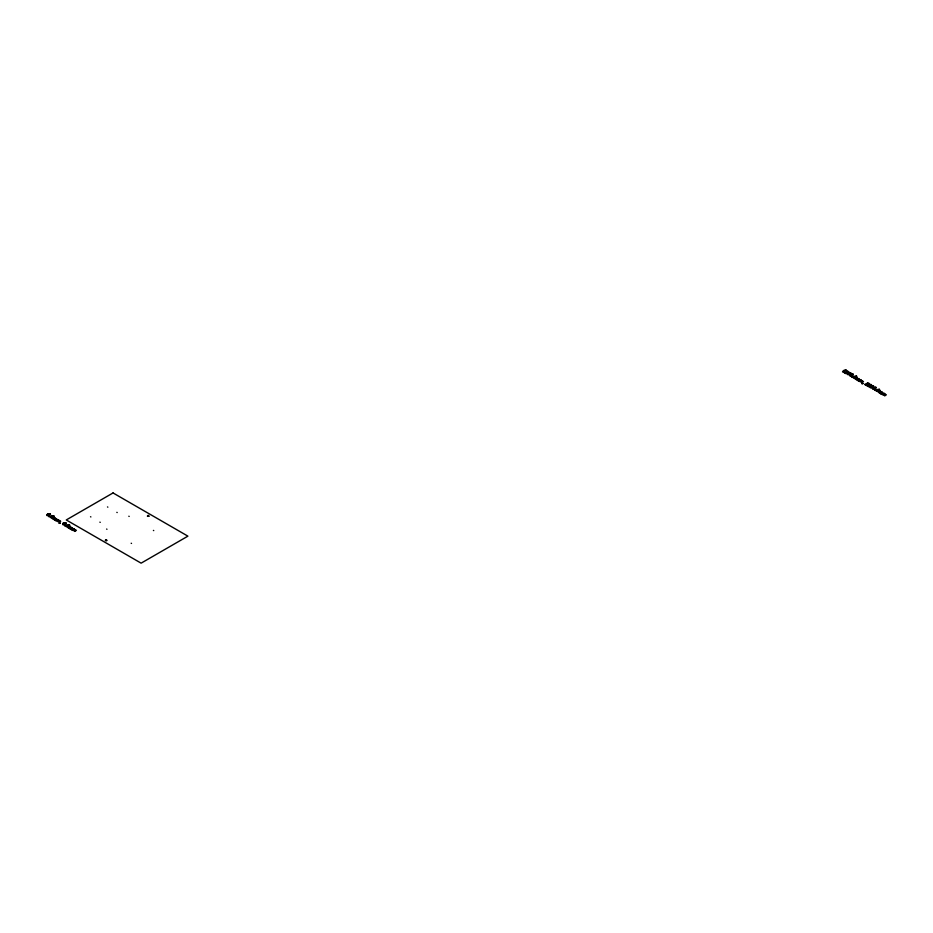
<?xml version="1.0" encoding="UTF-8"?>
<svg xmlns="http://www.w3.org/2000/svg" width="933" height="933" viewBox="0 0 933 933"><rect width="100%" height="100%" fill="white"/><g stroke="black" fill="none" stroke-linecap="round" stroke-linejoin="round"><path stroke-width="1.4" d="M90.886 516.94L90.536 516.742M107.843 507.144L107.493 506.946M100.239 522.34L99.889 522.142M117.196 512.555L116.847 512.345M106.968 529.268L106.619 529.058M129.186 516.439L128.836 516.229M106.735 540.604C107.19 538.201 103.155 541.303 106.735 540.604L106.035 540.207M148.837 516.299C149.303 513.885 145.256 516.999 148.837 516.299L148.137 515.891M131.53 543.438L131.18 543.239M153.747 530.609L153.397 530.411M880.449 391.067C877.032 394.297 877.825 390.379 880.449 391.055M846.161 370.086C843.642 368.862 839.432 375.031 846.196 370.098M55.548 520.462L57.006 519.145L54.452 517.745M55.642 520.509L58.499 519.658L56.691 521.127L54.499 519.856L56.365 518.713L54.277 519.728L53.216 519.11L55.21 518.305L54.312 517.85M71.258 529.536L72.716 528.218L70.162 526.818M71.351 529.582L74.208 528.731L72.459 530.154L70.208 528.929L72.086 527.786L69.998 528.801L68.925 528.183L70.92 527.378L70.022 526.923M858.348 380.804L859.806 379.486L857.252 378.087M858.442 380.851L861.299 379.999L859.491 381.457L857.31 380.197L859.176 379.055L857.089 380.069L856.016 379.451L858.01 378.646L857.112 378.192M881.195 393.983L884.146 393.19L882.338 394.647L880.146 393.388L882.012 392.245L879.924 393.26L878.863 392.641L880.857 391.837L879.959 391.37M860.809 380.326C861.847 381.119 858.337 383.101 862.465 381.072C862.045 382.11 860.378 383.848 863.503 381.62L860.949 380.221M883.656 393.504C884.729 394.274 881.172 396.292 885.312 394.262C884.939 395.265 883.224 397.026 886.35 394.811L883.796 393.411M58.009 519.984C59.047 520.777 55.525 522.76 59.665 520.731C59.245 521.78 57.578 523.506 60.703 521.279L58.149 519.879M73.719 529.058C74.757 529.851 71.246 531.833 75.375 529.804C75.013 530.819 73.287 532.58 76.413 530.352L73.859 528.953M880.099 391.277L882.455 392.21L881.253 393.959M47.175 514.853L47.991 515.564L50.114 513.78L47.175 514.853M50.744 516.905L51.548 517.628L53.671 515.832L50.744 516.905M62.884 523.914L63.701 524.638L65.823 522.853L62.884 523.914M66.453 525.979L67.269 526.69L69.38 524.906L66.453 525.979M847.607 373.818L848.412 374.53L850.534 372.745L847.607 373.818M849.975 375.183L850.791 375.906L852.914 374.121L849.975 375.183M853.543 377.247L854.36 377.958L856.471 376.174L853.543 377.247M870.442 387.008L871.259 387.72L873.381 385.935L870.442 387.008M872.822 388.373L873.626 389.096L875.749 387.3L872.822 388.373M876.39 390.437L877.195 391.149L879.318 389.364L876.39 390.437M60.19 523.168L59.211 523.355L60.19 523.168M862.99 383.51L862.01 383.696L862.99 383.51M49.659 516.602L48.913 516.602L49.659 516.602M65.368 525.676L64.622 525.676L65.368 525.676M852.459 376.944L851.712 376.944L852.459 376.944M875.294 390.134L874.548 390.134L875.294 390.134M848.692 371.812L844.948 372.64L846.872 373.422L845.963 373.655L844.108 372.582L847.724 372.174C849.088 370.821 844.61 371.626 847.502 371.077L848.692 371.812M869.159 383.626L865.404 384.454L867.34 385.236L866.43 385.469L864.576 384.396L868.191 383.999C868.611 382.647 865.194 383.09 868.775 383.125L869.159 383.626M871.539 385.002L867.783 385.83L869.719 386.612L868.81 386.833L866.955 385.772L870.571 385.364C870.99 384.023 867.573 384.454 871.154 384.489L871.539 385.002M47.536 514.013L46.988 515.564L48.691 515.669L50.51 514.515L50.242 513.71L47.536 514.013M51.105 516.077L50.557 517.628L52.26 517.722L54.079 516.567L53.811 515.774L51.105 516.077M63.246 523.086L62.698 524.638L64.412 524.743L66.231 523.588L65.951 522.783L63.246 523.086M66.814 525.151L66.266 526.702L67.969 526.795L69.788 525.641L69.52 524.836L66.814 525.151M847.969 372.99L847.409 374.541L849.123 374.634L850.943 373.48L850.674 372.675L847.969 372.99M850.348 374.355L849.788 375.906L851.502 376.011L853.322 374.856L853.054 374.051L850.348 374.355M853.905 376.419L853.357 377.97L855.06 378.063L856.879 376.909L856.611 376.104L853.905 376.419M870.804 386.169L870.256 387.72L871.958 387.825L873.778 386.67L873.51 385.865L870.804 386.169M873.183 387.545L872.635 389.096L874.338 389.201L876.157 388.035L875.889 387.242L873.183 387.545M876.752 389.597L876.192 391.16L877.906 391.254L879.726 390.099L879.457 389.294L876.752 389.597M53.041 518.585C49.787 519.331 57.671 515.471 53.041 518.585M68.75 527.658C65.438 528.475 73.404 524.521 68.75 527.658M855.841 378.926C852.517 379.743 860.506 375.789 855.841 378.926M113.045 492.939L66.266 519.949L141.116 563.159L187.906 536.148L113.045 492.939"/></g></svg>
